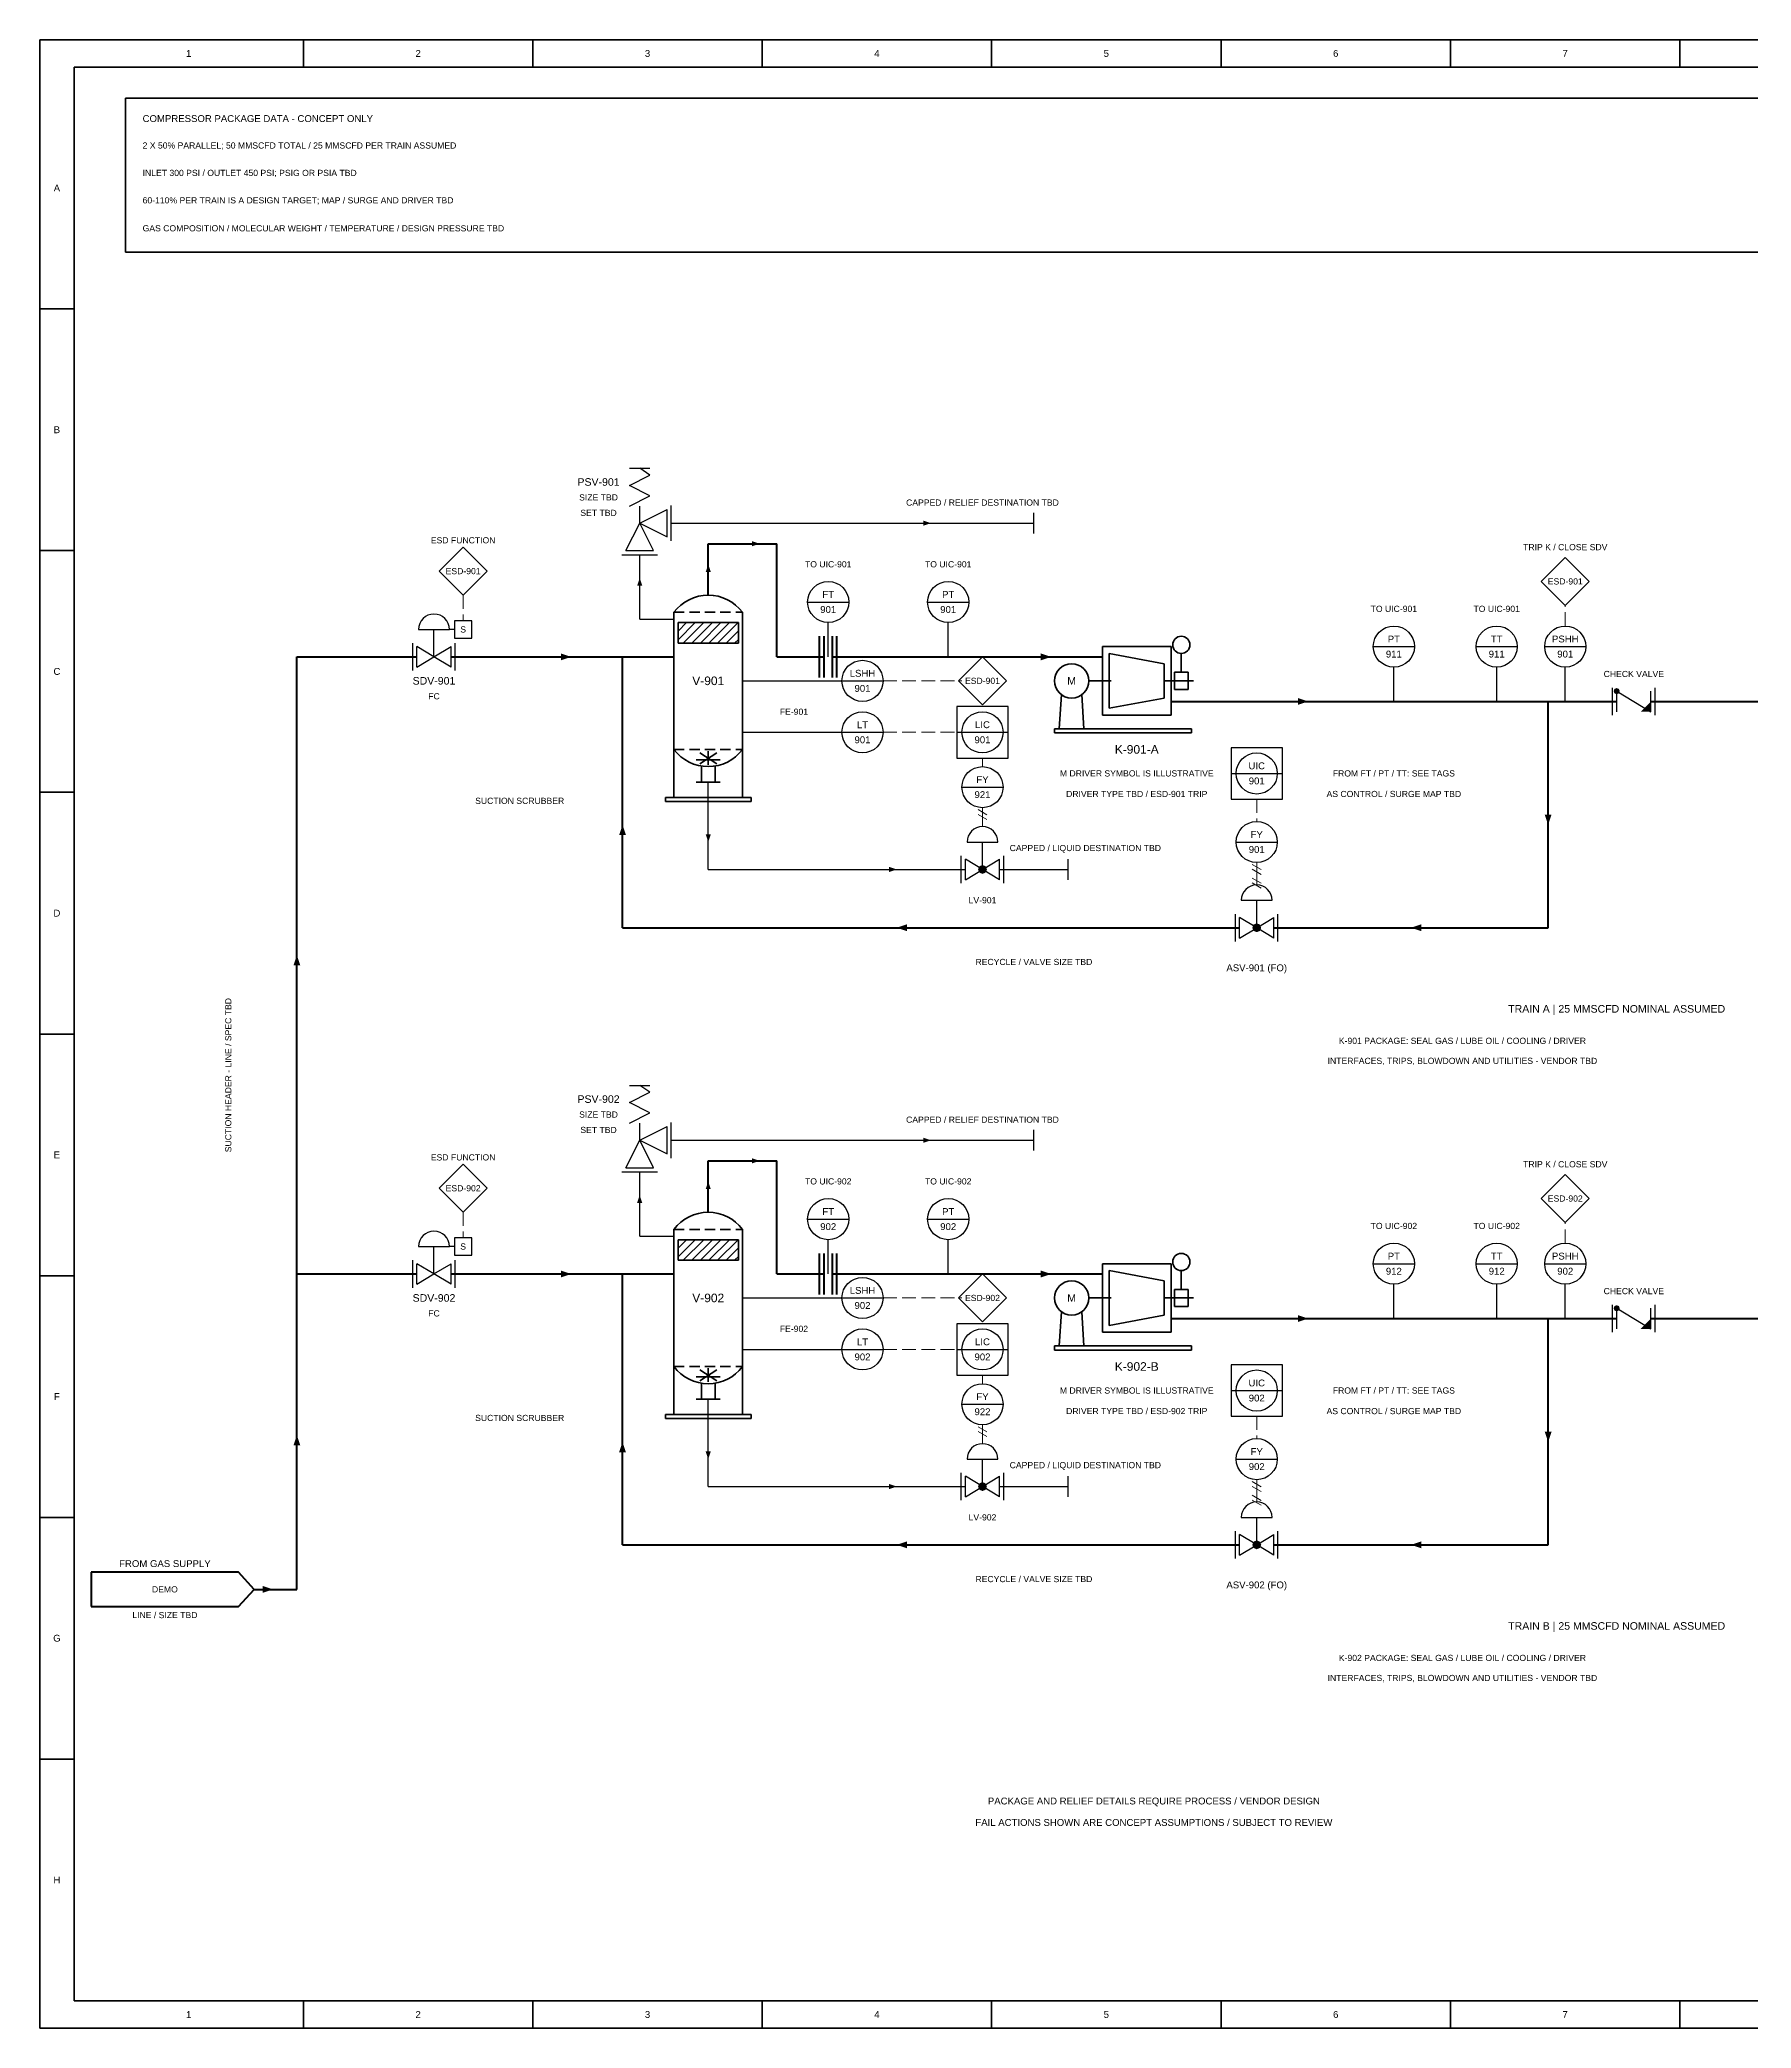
# Model space of a CAD drawing. Header units: millimetres. Extents: x 10 to 831, y 7 to 587.
# Drawn here: x 10 to 509, y 7 to 587 of the extents above; entities that cross this region are included whole.
import ezdxf

# ---------------------------------------------------------------- set-up
doc = ezdxf.new("R2010")
doc.units = ezdxf.units.MM
for name, color, linetype, lineweight in [('REF-EQUIP', 7, 'Continuous', 35), ('REF-FRAME', 7, 'Continuous', 35), ('REF-HATCH', 7, 'Continuous', 13), ('REF-PROC', 7, 'Continuous', 50), ('REF-PROC-MINOR', 7, 'Continuous', 25), ('REF-SIG', 7, 'Continuous', 13), ('REF-SIGP', 7, 'Continuous', 13), ('REF-SYM', 7, 'Continuous', 25), ('REF-TEXT', 7, 'Continuous', 18)]:
    doc.layers.add(name, color=color, linetype=linetype, lineweight=lineweight)
doc.styles.add('ARIAL', font='arial.ttf')

msp = doc.modelspace()

# ---------------------------------------------------------------- linework, layer by layer
at = {"layer": 'REF-EQUIP'}
for p, q in [((195, 380), (195, 420)), ((195, 420), (198, 420)), ((199.5, 420), (202.5, 420)), ((204, 420), (207, 420)), ((208.5, 420), (211.5, 420)), ((213, 420), (215, 420)), ((215, 380), (215, 420)), ((196.2, 411), (196.2, 417)), ((196.2, 417), (213.8, 417)), ((213.8, 411), (213.8, 417)), ((196.2, 411), (213.8, 411)), ((320, 410), (320, 390)), ((340, 410), (320, 410)), ((322, 392), (322, 408)), ((322, 408), (338, 405)), ((340, 390), (340, 410)), ((343, 402.5), (343, 408)), ((338, 395), (338, 405)), ((341, 402.5), (341, 397.5)), ((345, 402.5), (341, 402.5)), ((345, 397.5), (345, 402.5)), ((308, 396), (307.4, 386)), ((314, 396), (314.6, 386)), ((316, 400), (322, 400)), ((320, 400), (322.5, 400)), ((322, 392), (338, 395)), ((338, 400), (346, 400)), ((341, 397.5), (345, 397.5)), ((345, 400), (346.6, 400)), ((320, 390), (340, 390)), ((306, 384.8), (306, 386)), ((306, 386), (346, 386)), ((306, 384.8), (346, 384.8)), ((346, 384.8), (346, 386)), ((195, 380), (195, 366)), ((195, 380), (198, 380)), ((199.5, 380), (202.5, 380)), ((201.5, 377), (208.5, 377)), ((202.5, 375.8), (207.5, 379)), ((202.5, 379), (207.5, 375.8)), ((204, 380), (207, 380)), ((205, 375.5), (205, 379.5)), ((208.5, 380), (211.5, 380)), ((213, 380), (215, 380)), ((215, 380), (215, 366)), ((203, 375), (203, 370.5)), ((207, 375), (207, 370.5)), ((192.5, 364.8), (192.5, 366)), ((192.5, 366), (217.5, 366)), ((201.5, 370.5), (208.5, 370.5)), ((217.5, 364.8), (217.5, 366)), ((192.5, 364.8), (217.5, 364.8)), ((195, 200), (195, 240)), ((195, 240), (198, 240)), ((199.5, 240), (202.5, 240)), ((204, 240), (207, 240)), ((208.5, 240), (211.5, 240)), ((213, 240), (215, 240)), ((215, 200), (215, 240)), ((196.2, 231), (196.2, 237)), ((196.2, 237), (213.8, 237)), ((213.8, 231), (213.8, 237)), ((196.2, 231), (213.8, 231)), ((320, 230), (320, 210)), ((340, 230), (320, 230)), ((322, 212), (322, 228)), ((322, 228), (338, 225)), ((340, 210), (340, 230)), ((343, 222.5), (343, 228)), ((338, 215), (338, 225)), ((341, 222.5), (341, 217.5)), ((345, 222.5), (341, 222.5)), ((345, 217.5), (345, 222.5)), ((308, 216), (307.4, 206)), ((314, 216), (314.6, 206)), ((316, 220), (322, 220)), ((320, 220), (322.5, 220)), ((322, 212), (338, 215)), ((338, 220), (346, 220)), ((341, 217.5), (345, 217.5)), ((345, 220), (346.6, 220)), ((320, 210), (340, 210)), ((306, 204.8), (306, 206)), ((306, 206), (346, 206)), ((306, 204.8), (346, 204.8)), ((346, 204.8), (346, 206)), ((195, 200), (195, 186)), ((195, 200), (198, 200)), ((199.5, 200), (202.5, 200)), ((202.5, 195.8), (207.5, 199)), ((202.5, 199), (207.5, 195.8)), ((204, 200), (207, 200)), ((205, 195.5), (205, 199.5)), ((208.5, 200), (211.5, 200)), ((213, 200), (215, 200)), ((215, 200), (215, 186)), ((201.5, 197), (208.5, 197)), ((203, 195), (203, 190.5)), ((207, 195), (207, 190.5)), ((192.5, 184.8), (192.5, 186)), ((192.5, 186), (217.5, 186)), ((201.5, 190.5), (208.5, 190.5)), ((217.5, 184.8), (217.5, 186)), ((192.5, 184.8), (217.5, 184.8))]:
    msp.add_line(p, q, dxfattribs=at)
for centre, radius in [((343, 410.5), 2.5), ((311, 400), 5), ((343, 230.5), 2.5), ((311, 220), 5)]:
    msp.add_circle(centre, radius, dxfattribs=at)
for centre, start, end in [((205, 412.5), 36.8699, 143.1301), ((205, 387.5), 216.8699, 323.1301), ((205, 232.5), 36.8699, 143.1301), ((205, 207.5), 216.8699, 323.1301)]:
    msp.add_arc(centre, 12.5, start, end, dxfattribs=at)
at = {"layer": 'REF-FRAME'}
for p, q in [((10, 587), (10, 7)), ((831, 587), (10, 587)), ((86.92, 579), (86.92, 587)), ((153.83, 579), (153.83, 587)), ((220.75, 579), (220.75, 587)), ((287.67, 579), (287.67, 587)), ((354.58, 579), (354.58, 587)), ((421.5, 579), (421.5, 587)), ((488.42, 579), (488.42, 587)), ((20, 579), (20, 15)), ((823, 579), (20, 579)), ((35, 570), (35, 525)), ((640, 570), (35, 570)), ((35, 525), (640, 525)), ((10, 508.5), (20, 508.5)), ((10, 438), (20, 438)), ((10, 367.5), (20, 367.5)), ((10, 297), (20, 297)), ((10, 226.5), (20, 226.5)), ((10, 156), (20, 156)), ((10, 85.5), (20, 85.5)), ((20, 15), (823, 15)), ((86.92, 7), (86.92, 15)), ((153.83, 7), (153.83, 15)), ((220.75, 7), (220.75, 15)), ((287.67, 7), (287.67, 15)), ((354.58, 7), (354.58, 15)), ((421.5, 7), (421.5, 15)), ((488.42, 7), (488.42, 15)), ((10, 7), (831, 7))]:
    msp.add_line(p, q, dxfattribs=at)
at = {"layer": 'REF-HATCH'}
for p, q in [((196.2, 412), (201.2, 417)), ((196.2, 414.5), (198.7, 417)), ((197.7, 411), (203.7, 417)), ((200.2, 411), (206.2, 417)), ((202.7, 411), (208.7, 417)), ((205.2, 411), (211.2, 417)), ((207.7, 411), (213.7, 417)), ((210.2, 411), (213.8, 414.6)), ((212.7, 411), (213.8, 412.1)), ((196.2, 232), (201.2, 237)), ((196.2, 234.5), (198.7, 237)), ((197.7, 231), (203.7, 237)), ((200.2, 231), (206.2, 237)), ((202.7, 231), (208.7, 237)), ((205.2, 231), (211.2, 237)), ((207.7, 231), (213.7, 237)), ((210.2, 231), (213.8, 234.6)), ((212.7, 231), (213.8, 232.1))]:
    msp.add_line(p, q, dxfattribs=at)
at = {"layer": 'REF-PROC'}
for p, q in [((205, 425), (205, 440)), ((205, 440), (225, 440)), ((225, 407), (225, 440)), ((237.5, 401), (237.5, 413)), ((238.8, 401), (238.8, 413)), ((241.2, 401), (241.2, 413)), ((242.5, 401), (242.5, 413)), ((85, 135), (85, 407)), ((85, 407), (120, 407)), ((130, 407), (195, 407)), ((180, 328), (180, 407)), ((225, 407), (238.8, 407)), ((241.2, 407), (320, 407)), ((340, 394), (470, 394)), ((450, 328), (450, 394)), ((480, 394), (560, 394)), ((180, 328), (360, 328)), ((370, 328), (450, 328)), ((205, 245), (205, 260)), ((205, 260), (225, 260)), ((225, 227), (225, 260)), ((237.5, 221), (237.5, 233)), ((238.8, 221), (238.8, 233)), ((241.2, 221), (241.2, 233)), ((242.5, 221), (242.5, 233)), ((85, 227), (120, 227)), ((130, 227), (195, 227)), ((180, 148), (180, 227)), ((225, 227), (238.8, 227)), ((241.2, 227), (320, 227)), ((340, 214), (470, 214)), ((450, 148), (450, 214)), ((480, 214), (560, 214)), ((180, 148), (360, 148)), ((370, 148), (450, 148)), ((25, 140), (25, 130)), ((68, 140), (25, 140)), ((72.5, 135), (68, 140)), ((68, 130), (72.5, 135)), ((72.5, 135), (85, 135)), ((25, 130), (68, 130))]:
    msp.add_line(p, q, dxfattribs=at)
for points in [[(220, 440), (217.75, 440.75), (217.75, 439.25)], [(205, 434), (204.25, 431.75), (205.75, 431.75)], [(165, 407), (162, 408), (162, 406)], [(305, 407), (302, 408), (302, 406)], [(380, 394), (377, 395), (377, 393)], [(470, 397), (469.36, 397.64), (469.1, 397)], [(470, 397), (469.1, 397), (469.36, 396.36)], [(470, 397), (470, 397.9), (469.36, 397.64)], [(470, 397), (469.36, 396.36), (470, 396.1)], [(470, 397), (470.64, 397.64), (470, 397.9)], [(470, 397), (470.9, 397), (470.64, 397.64)], [(470, 397), (470, 396.1), (470.64, 396.36)], [(470, 397), (470.64, 396.36), (470.9, 397)], [(480, 391), (477, 391), (480, 394)], [(450, 358), (449, 361), (451, 361)], [(180, 358), (179, 355), (181, 355)], [(285, 345), (284.08, 345.92), (283.7, 345)], [(285, 345), (283.7, 345), (284.08, 344.08)], [(285, 345), (285, 346.3), (284.08, 345.92)], [(285, 345), (284.08, 344.08), (285, 343.7)], [(285, 345), (285.92, 345.92), (285, 346.3)], [(285, 345), (286.3, 345), (285.92, 345.92)], [(285, 345), (285, 343.7), (285.92, 344.08)], [(285, 345), (285.92, 344.08), (286.3, 345)], [(260, 328), (263, 329), (263, 327)], [(365, 328), (364.08, 328.92), (363.7, 328)], [(365, 328), (363.7, 328), (364.08, 327.08)], [(365, 328), (365, 329.3), (364.08, 328.92)], [(365, 328), (364.08, 327.08), (365, 326.7)], [(365, 328), (365.92, 328.92), (365, 329.3)], [(365, 328), (366.3, 328), (365.92, 328.92)], [(365, 328), (365, 326.7), (365.92, 327.08)], [(365, 328), (365.92, 327.08), (366.3, 328)], [(410, 328), (413, 329), (413, 327)], [(85, 320), (84, 317), (86, 317)], [(220, 260), (217.75, 260.75), (217.75, 259.25)], [(205, 254), (204.25, 251.75), (205.75, 251.75)], [(165, 227), (162, 228), (162, 226)], [(305, 227), (302, 228), (302, 226)], [(380, 214), (377, 215), (377, 213)], [(470, 217), (469.36, 217.64), (469.1, 217)], [(470, 217), (469.1, 217), (469.36, 216.36)], [(470, 217), (470, 217.9), (469.36, 217.64)], [(470, 217), (469.36, 216.36), (470, 216.1)], [(470, 217), (470.64, 217.64), (470, 217.9)], [(470, 217), (470.9, 217), (470.64, 217.64)], [(470, 217), (470, 216.1), (470.64, 216.36)], [(470, 217), (470.64, 216.36), (470.9, 217)], [(480, 211), (477, 211), (480, 214)], [(85, 180), (84, 177), (86, 177)], [(450, 178), (449, 181), (451, 181)], [(180, 178), (179, 175), (181, 175)], [(285, 165), (284.08, 165.92), (283.7, 165)], [(285, 165), (283.7, 165), (284.08, 164.08)], [(285, 165), (285, 166.3), (284.08, 165.92)], [(285, 165), (284.08, 164.08), (285, 163.7)], [(285, 165), (285.92, 165.92), (285, 166.3)], [(285, 165), (286.3, 165), (285.92, 165.92)], [(285, 165), (285, 163.7), (285.92, 164.08)], [(285, 165), (285.92, 164.08), (286.3, 165)], [(260, 148), (263, 149), (263, 147)], [(365, 148), (364.08, 148.92), (363.7, 148)], [(365, 148), (363.7, 148), (364.08, 147.08)], [(365, 148), (365, 149.3), (364.08, 148.92)], [(365, 148), (364.08, 147.08), (365, 146.7)], [(365, 148), (365.92, 148.92), (365, 149.3)], [(365, 148), (366.3, 148), (365.92, 148.92)], [(365, 148), (365, 146.7), (365.92, 147.08)], [(365, 148), (365.92, 147.08), (366.3, 148)], [(410, 148), (413, 149), (413, 147)], [(78, 135), (75, 136), (75, 134)]]:
    msp.add_solid(points, dxfattribs=at)
at = {"layer": 'REF-PROC-MINOR'}
for p, q in [((300, 443), (300, 449)), ((194.2, 446), (300, 446)), ((185, 418), (185, 436.8)), ((185, 418), (195, 418)), ((240, 407), (240, 417)), ((275, 407), (275, 417)), ((405, 394), (405, 404)), ((435, 394), (435, 404)), ((455, 394), (455, 404)), ((215, 400), (244, 400)), ((215, 385), (244, 385)), ((205, 345), (205, 370.5)), ((310, 342), (310, 348)), ((205, 345), (280, 345)), ((290, 345), (310, 345)), ((300, 263), (300, 269)), ((194.2, 266), (300, 266)), ((185, 238), (185, 256.8)), ((185, 238), (195, 238)), ((240, 227), (240, 237)), ((275, 227), (275, 237)), ((405, 214), (405, 224)), ((435, 214), (435, 224)), ((455, 214), (455, 224)), ((215, 220), (244, 220)), ((215, 205), (244, 205)), ((205, 165), (205, 190.5)), ((205, 165), (280, 165)), ((290, 165), (310, 165)), ((310, 162), (310, 168))]:
    msp.add_line(p, q, dxfattribs=at)
for points in [[(270, 446), (267.75, 446.75), (267.75, 445.25)], [(185, 430), (184.25, 427.75), (185.75, 427.75)], [(205, 353), (204.25, 355.25), (205.75, 355.25)], [(260, 345), (257.75, 345.75), (257.75, 344.25)], [(270, 266), (267.75, 266.75), (267.75, 265.25)], [(185, 250), (184.25, 247.75), (185.75, 247.75)], [(205, 173), (204.25, 175.25), (205.75, 175.25)], [(260, 165), (257.75, 165.75), (257.75, 164.25)]]:
    msp.add_solid(points, dxfattribs=at)
at = {"layer": 'REF-SIG'}
for p, q in [((133.5, 425), (133.5, 421)), ((133.5, 419.4), (133.5, 417.5)), ((455, 421.6), (455, 422)), ((455, 416), (455, 420)), ((256, 400), (260, 400)), ((261.6, 400), (265.6, 400)), ((267.2, 400), (271.2, 400)), ((272.8, 400), (276.8, 400)), ((278.4, 400), (279, 400)), ((256, 385), (260, 385)), ((261.6, 385), (265.6, 385)), ((267.2, 385), (271.2, 385)), ((272.8, 385), (276.8, 385)), ((285, 377.5), (285, 375)), ((365, 365.5), (365, 361.5)), ((365, 359.9), (365, 359)), ((133.5, 245), (133.5, 241)), ((133.5, 239.4), (133.5, 237.5)), ((455, 241.6), (455, 242)), ((455, 236), (455, 240)), ((256, 220), (260, 220)), ((261.6, 220), (265.6, 220)), ((267.2, 220), (271.2, 220)), ((272.8, 220), (276.8, 220)), ((278.4, 220), (279, 220)), ((256, 205), (260, 205)), ((261.6, 205), (265.6, 205)), ((267.2, 205), (271.2, 205)), ((272.8, 205), (276.8, 205)), ((285, 197.5), (285, 195)), ((365, 185.5), (365, 181.5)), ((365, 179.9), (365, 179))]:
    msp.add_line(p, q, dxfattribs=at)
at = {"layer": 'REF-SIGP'}
for p, q in [((283.7, 362.45), (286.3, 360.95)), ((283.7, 361.05), (286.3, 359.55)), ((285, 363), (285, 357.5)), ((363.7, 346.45), (366.3, 344.95)), ((363.7, 345.05), (366.3, 343.55)), ((363.7, 342.45), (366.3, 340.95)), ((365, 347), (365, 340.5)), ((363.7, 341.05), (366.3, 339.55)), ((283.7, 182.45), (286.3, 180.95)), ((283.7, 181.05), (286.3, 179.55)), ((285, 183), (285, 177.5)), ((363.7, 166.45), (366.3, 164.95)), ((363.7, 165.05), (366.3, 163.55)), ((363.7, 162.45), (366.3, 160.95)), ((365, 167), (365, 160.5)), ((363.7, 161.05), (366.3, 159.55))]:
    msp.add_line(p, q, dxfattribs=at)
at = {"layer": 'REF-SYM'}
for p, q in [((182, 462), (188, 462)), ((182, 457), (188, 460)), ((188, 460), (185, 462)), ((188, 454), (182, 457)), ((182, 451), (188, 454)), ((185, 446), (185, 451)), ((185, 446), (193, 450)), ((193, 442), (193, 450)), ((194.2, 440.8), (194.2, 451.2)), ((181, 438), (185, 446)), ((185, 446), (193, 442)), ((189, 438), (185, 446)), ((126.5, 432), (133.5, 439)), ((133.5, 439), (140.5, 432)), ((179.8, 436.8), (190.2, 436.8)), ((181, 438), (189, 438)), ((448, 429), (455, 436)), ((455, 436), (462, 429)), ((133.5, 425), (126.5, 432)), ((140.5, 432), (133.5, 425)), ((455, 422), (448, 429)), ((462, 429), (455, 422)), ((234, 423), (246, 423)), ((269, 423), (281, 423)), ((120.5, 415), (129.5, 415)), ((125, 407), (125, 415)), ((131, 415), (129.5, 415)), ((131, 417.5), (131, 412.5)), ((136, 417.5), (131, 417.5)), ((131, 412.5), (136, 412.5)), ((136, 412.5), (136, 417.5)), ((118.8, 403), (118.8, 411)), ((120, 404), (120, 410)), ((125, 407), (120, 410)), ((120, 404), (125, 407)), ((125, 407), (130, 410)), ((130, 404), (125, 407)), ((130, 404), (130, 410)), ((131.2, 403), (131.2, 411)), ((278, 400), (285, 407)), ((285, 407), (292, 400)), ((399, 410), (411, 410)), ((429, 410), (441, 410)), ((449, 410), (461, 410)), ((244, 400), (256, 400)), ((285, 393), (278, 400)), ((292, 400), (285, 393)), ((468.8, 390), (468.8, 398)), ((470, 391), (470, 397)), ((470, 397), (480, 391)), ((480, 391), (480, 397)), ((481.2, 390), (481.2, 398)), ((277.5, 392.5), (277.5, 377.5)), ((292.5, 392.5), (277.5, 392.5)), ((292.5, 377.5), (292.5, 392.5)), ((244, 385), (256, 385)), ((277.5, 385), (292.5, 385)), ((277.5, 377.5), (292.5, 377.5)), ((357.5, 380.5), (357.5, 365.5)), ((372.5, 380.5), (357.5, 380.5)), ((372.5, 365.5), (372.5, 380.5)), ((357.5, 373), (372.5, 373)), ((279, 369), (291, 369)), ((357.5, 365.5), (372.5, 365.5)), ((278.8, 341), (278.8, 349)), ((280, 342), (280, 348)), ((285, 345), (280, 348)), ((280.5, 353), (289.5, 353)), ((285, 345), (285, 353)), ((285, 345), (290, 348)), ((290, 342), (290, 348)), ((291.2, 341), (291.2, 349)), ((359, 353), (371, 353)), ((280, 342), (285, 345)), ((290, 342), (285, 345)), ((358.8, 324), (358.8, 332)), ((360, 325), (360, 331)), ((365, 328), (360, 331)), ((360.5, 336), (369.5, 336)), ((365, 328), (365, 336)), ((365, 328), (370, 331)), ((370, 325), (370, 331)), ((371.2, 324), (371.2, 332)), ((360, 325), (365, 328)), ((370, 325), (365, 328)), ((182, 282), (188, 282)), ((182, 277), (188, 280)), ((188, 280), (185, 282)), ((188, 274), (182, 277)), ((182, 271), (188, 274)), ((185, 266), (185, 271)), ((185, 266), (193, 270)), ((193, 262), (193, 270)), ((194.2, 260.8), (194.2, 271.2)), ((181, 258), (185, 266)), ((185, 266), (193, 262)), ((189, 258), (185, 266)), ((126.5, 252), (133.5, 259)), ((133.5, 259), (140.5, 252)), ((179.8, 256.8), (190.2, 256.8)), ((181, 258), (189, 258)), ((448, 249), (455, 256)), ((455, 256), (462, 249)), ((133.5, 245), (126.5, 252)), ((140.5, 252), (133.5, 245)), ((455, 242), (448, 249)), ((462, 249), (455, 242)), ((234, 243), (246, 243)), ((269, 243), (281, 243)), ((120.5, 235), (129.5, 235)), ((125, 227), (125, 235)), ((131, 235), (129.5, 235)), ((131, 237.5), (131, 232.5)), ((136, 237.5), (131, 237.5)), ((131, 232.5), (136, 232.5)), ((136, 232.5), (136, 237.5)), ((118.8, 223), (118.8, 231)), ((120, 224), (120, 230)), ((125, 227), (120, 230)), ((120, 224), (125, 227)), ((125, 227), (130, 230)), ((130, 224), (125, 227)), ((130, 224), (130, 230)), ((131.2, 223), (131.2, 231)), ((278, 220), (285, 227)), ((285, 227), (292, 220)), ((399, 230), (411, 230)), ((429, 230), (441, 230)), ((449, 230), (461, 230)), ((244, 220), (256, 220)), ((285, 213), (278, 220)), ((292, 220), (285, 213)), ((468.8, 210), (468.8, 218)), ((470, 211), (470, 217)), ((470, 217), (480, 211)), ((480, 211), (480, 217)), ((481.2, 210), (481.2, 218)), ((277.5, 212.5), (277.5, 197.5)), ((292.5, 212.5), (277.5, 212.5)), ((292.5, 197.5), (292.5, 212.5)), ((244, 205), (256, 205)), ((277.5, 205), (292.5, 205)), ((277.5, 197.5), (292.5, 197.5)), ((357.5, 200.5), (357.5, 185.5)), ((372.5, 200.5), (357.5, 200.5)), ((372.5, 185.5), (372.5, 200.5)), ((357.5, 193), (372.5, 193)), ((279, 189), (291, 189)), ((357.5, 185.5), (372.5, 185.5)), ((278.8, 161), (278.8, 169)), ((280.5, 173), (289.5, 173)), ((285, 165), (285, 173)), ((291.2, 161), (291.2, 169)), ((359, 173), (371, 173)), ((280, 162), (280, 168)), ((285, 165), (280, 168)), ((280, 162), (285, 165)), ((285, 165), (290, 168)), ((290, 162), (285, 165)), ((290, 162), (290, 168)), ((358.8, 144), (358.8, 152)), ((360, 145), (360, 151)), ((365, 148), (360, 151)), ((360.5, 156), (369.5, 156)), ((365, 148), (365, 156)), ((365, 148), (370, 151)), ((370, 145), (370, 151)), ((371.2, 144), (371.2, 152)), ((360, 145), (365, 148)), ((370, 145), (365, 148))]:
    msp.add_line(p, q, dxfattribs=at)
for centre in [(240, 423), (275, 423), (405, 410), (435, 410), (455, 410), (250, 400), (250, 385), (285, 385), (365, 373), (285, 369), (365, 353), (240, 243), (275, 243), (405, 230), (435, 230), (455, 230), (250, 220), (250, 205), (285, 205), (365, 193), (285, 189), (365, 173)]:
    msp.add_circle(centre, 6, dxfattribs=at)
for centre in [(125, 415), (285, 353), (365, 336), (125, 235), (285, 173), (365, 156)]:
    msp.add_arc(centre, 4.5, 0, 180, dxfattribs=at)

# ---------------------------------------------------------------- texts
at = {"layer": 'REF-TEXT', "style": 'ARIAL'}
for s, insert, char_height, attachment_point in [('1', (53.46, 583), 2, 5), ('2', (120.38, 583), 2, 5), ('3', (187.29, 583), 2, 5), ('4', (254.21, 583), 2, 5), ('5', (321.12, 583), 2, 5), ('6', (388.04, 583), 2, 5), ('7', (454.96, 583), 2, 5), ('COMPRESSOR PACKAGE DATA - CONCEPT ONLY', (40, 564), 2, 4), ('2 X 50% PARALLEL; 50 MMSCFD TOTAL / 25 MMSCFD PER TRAIN ASSUMED', (40, 556), 1.8, 4), ('INLET 300 PSI / OUTLET 450 PSI; PSIG OR PSIA TBD', (40, 548), 1.8, 4), ('A', (15, 543.75), 2, 5), ('60-110% PER TRAIN IS A DESIGN TARGET; MAP / SURGE AND DRIVER TBD', (40, 540), 1.8, 4), ('GAS COMPOSITION / MOLECULAR WEIGHT / TEMPERATURE / DESIGN PRESSURE TBD', (40, 532), 1.8, 4), ('B', (15, 473.25), 2, 5), ('PSV-901', (173, 458), 2.2, 5), ('SIZE TBD', (173, 453.5), 1.8, 5), ('CAPPED / RELIEF DESTINATION TBD', (285, 452), 1.8, 5), ('SET TBD', (173, 449), 1.8, 5), ('ESD FUNCTION', (133.5, 441), 1.8, 5), ('TRIP K / CLOSE SDV', (455, 439), 1.8, 5), ('ESD-901', (133.5, 432), 1.8, 5), ('TO UIC-901', (240, 434), 1.8, 5), ('TO UIC-901', (275, 434), 1.8, 5), ('ESD-901', (455, 429), 1.8, 5), ('FT', (240, 425.2), 2, 5), ('PT', (275, 425.2), 2, 5), ('901', (240, 420.8), 2, 5), ('901', (275, 420.8), 2, 5), ('TO UIC-901', (405, 421), 1.8, 5), ('TO UIC-901', (435, 421), 1.8, 5), ('S', (133.5, 415), 1.8, 5), ('PT', (405, 412.2), 2, 5), ('TT', (435, 412.2), 2, 5), ('PSHH', (455, 412.2), 2, 5), ('911', (405, 407.8), 2, 5), ('911', (435, 407.8), 2, 5), ('901', (455, 407.8), 2, 5), ('C', (15, 402.75), 2, 5), ('SDV-901', (125, 400), 2.2, 5), ('V-901', (205, 400), 2.5, 5), ('LSHH', (250, 402.2), 2, 5), ('ESD-901', (285, 400), 1.8, 5), ('M', (311, 400), 2.2, 5), ('CHECK VALVE', (475, 402), 1.8, 5), ('FC', (125, 395.5), 1.8, 5), ('901', (250, 397.8), 2, 5), ('FE-901', (230, 391), 1.8, 5), ('901', (250, 382.8), 2, 5), ('LT', (250, 387.2), 2, 5), ('901', (285, 382.8), 2, 5), ('LIC', (285, 387.2), 2, 5), ('K-901-A', (330, 380), 2.5, 5), ('FY', (285, 371.2), 2, 5), ('M DRIVER SYMBOL IS ILLUSTRATIVE', (330, 373), 1.8, 5), ('901', (365, 370.8), 2, 5), ('UIC', (365, 375.2), 2, 5), ('FROM FT / PT / TT: SEE TAGS', (405, 373), 1.8, 5), ('SUCTION SCRUBBER', (150, 365), 1.8, 5), ('921', (285, 366.8), 2, 5), ('DRIVER TYPE TBD / ESD-901 TRIP', (330, 367), 1.8, 5), ('AS CONTROL / SURGE MAP TBD', (405, 367), 1.8, 5), ('FY', (365, 355.2), 2, 5), ('CAPPED / LIQUID DESTINATION TBD', (315, 351), 1.8, 5), ('901', (365, 350.8), 2, 5), ('LV-901', (285, 336), 1.8, 5), ('D', (15, 332.25), 2, 5), ('RECYCLE / VALVE SIZE TBD', (300, 318), 1.8, 5), ('ASV-901 (FO)', (365, 316), 2, 5), ('TRAIN A | 25 MMSCFD NOMINAL ASSUMED', (470, 304), 2.2, 5), ('K-901 PACKAGE: SEAL GAS / LUBE OIL / COOLING / DRIVER', (425, 295), 1.8, 5), ('INTERFACES, TRIPS, BLOWDOWN AND UTILITIES - VENDOR TBD', (425, 289), 1.8, 5), ('PSV-902', (173, 278), 2.2, 5), ('SIZE TBD', (173, 273.5), 1.8, 5), ('CAPPED / RELIEF DESTINATION TBD', (285, 272), 1.8, 5), ('SET TBD', (173, 269), 1.8, 5), ('E', (15, 261.75), 2, 5), ('ESD FUNCTION', (133.5, 261), 1.8, 5), ('TRIP K / CLOSE SDV', (455, 259), 1.8, 5), ('ESD-902', (133.5, 252), 1.8, 5), ('TO UIC-902', (240, 254), 1.8, 5), ('TO UIC-902', (275, 254), 1.8, 5), ('ESD-902', (455, 249), 1.8, 5), ('FT', (240, 245.2), 2, 5), ('PT', (275, 245.2), 2, 5), ('902', (240, 240.8), 2, 5), ('902', (275, 240.8), 2, 5), ('TO UIC-902', (405, 241), 1.8, 5), ('TO UIC-902', (435, 241), 1.8, 5), ('S', (133.5, 235), 1.8, 5), ('PT', (405, 232.2), 2, 5), ('TT', (435, 232.2), 2, 5), ('PSHH', (455, 232.2), 2, 5), ('912', (405, 227.8), 2, 5), ('912', (435, 227.8), 2, 5), ('902', (455, 227.8), 2, 5), ('SDV-902', (125, 220), 2.2, 5), ('V-902', (205, 220), 2.5, 5), ('LSHH', (250, 222.2), 2, 5), ('ESD-902', (285, 220), 1.8, 5), ('M', (311, 220), 2.2, 5), ('CHECK VALVE', (475, 222), 1.8, 5), ('FC', (125, 215.5), 1.8, 5), ('902', (250, 217.8), 2, 5), ('FE-902', (230, 211), 1.8, 5), ('902', (250, 202.8), 2, 5), ('LT', (250, 207.2), 2, 5), ('902', (285, 202.8), 2, 5), ('LIC', (285, 207.2), 2, 5), ('K-902-B', (330, 200), 2.5, 5), ('F', (15, 191.25), 2, 5), ('FY', (285, 191.2), 2, 5), ('M DRIVER SYMBOL IS ILLUSTRATIVE', (330, 193), 1.8, 5), ('902', (365, 190.8), 2, 5), ('UIC', (365, 195.2), 2, 5), ('FROM FT / PT / TT: SEE TAGS', (405, 193), 1.8, 5), ('SUCTION SCRUBBER', (150, 185), 1.8, 5), ('922', (285, 186.8), 2, 5), ('DRIVER TYPE TBD / ESD-902 TRIP', (330, 187), 1.8, 5), ('AS CONTROL / SURGE MAP TBD', (405, 187), 1.8, 5), ('FY', (365, 175.2), 2, 5), ('CAPPED / LIQUID DESTINATION TBD', (315, 171), 1.8, 5), ('902', (365, 170.8), 2, 5), ('LV-902', (285, 156), 1.8, 5), ('FROM GAS SUPPLY', (46.5, 142.5), 2, 5), ('DEMO', (46.5, 135), 1.8, 5), ('RECYCLE / VALVE SIZE TBD', (300, 138), 1.8, 5), ('ASV-902 (FO)', (365, 136), 2, 5), ('LINE / SIZE TBD', (46.5, 127.5), 1.8, 5), ('TRAIN B | 25 MMSCFD NOMINAL ASSUMED', (470, 124), 2.2, 5), ('G', (15, 120.75), 2, 5), ('K-902 PACKAGE: SEAL GAS / LUBE OIL / COOLING / DRIVER', (425, 115), 1.8, 5), ('INTERFACES, TRIPS, BLOWDOWN AND UTILITIES - VENDOR TBD', (425, 109), 1.8, 5), ('PACKAGE AND RELIEF DETAILS REQUIRE PROCESS / VENDOR DESIGN', (335, 73), 2, 5), ('FAIL ACTIONS SHOWN ARE CONCEPT ASSUMPTIONS / SUBJECT TO REVIEW', (335, 67), 2, 5), ('H', (15, 50.25), 2, 5), ('1', (53.46, 11), 2, 5), ('2', (120.38, 11), 2, 5), ('3', (187.29, 11), 2, 5), ('4', (254.21, 11), 2, 5), ('5', (321.12, 11), 2, 5), ('6', (388.04, 11), 2, 5), ('7', (454.96, 11), 2, 5)]:
    msp.add_mtext(s, dxfattribs=dict(at, insert=insert, char_height=char_height, attachment_point=attachment_point))
at = {"layer": 'REF-TEXT', "insert": (65, 285), "char_height": 1.8, "attachment_point": 5, "rotation": 90, "style": 'ARIAL'}
msp.add_mtext('SUCTION HEADER - LINE / SPEC TBD', dxfattribs=at)

doc.saveas('drawing.dxf')
